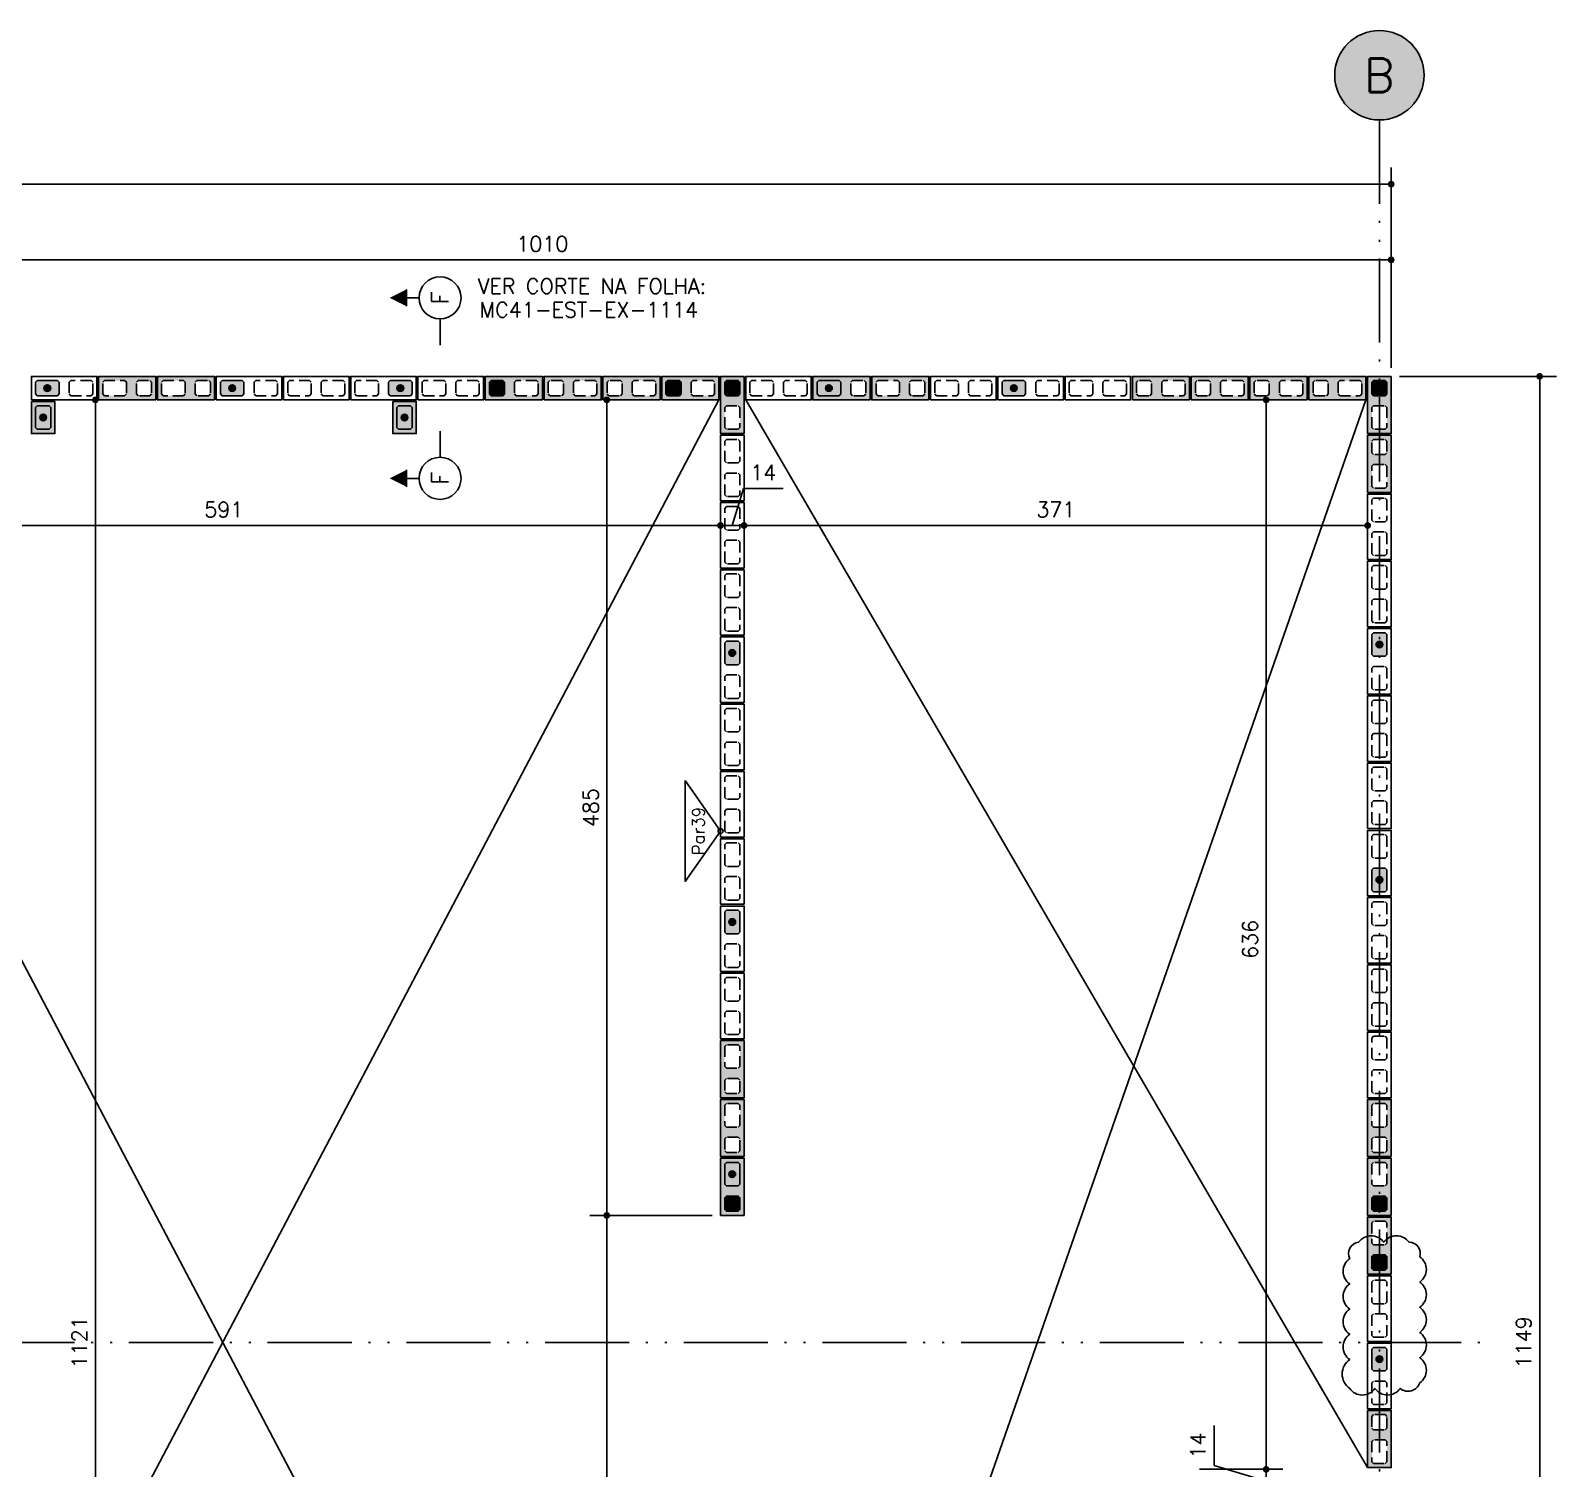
# Model space of a CAD drawing. Extents: x -14651 to 2572, y -4567 to 5191.
# Drawn here: x 1664 to 2572, y 4336 to 5191 of the extents above; entities that cross this region are included whole.
import ezdxf
from ezdxf.enums import TextEntityAlignment as Align

# ---------------------------------------------------------------- set-up
doc = ezdxf.new("R2010")
doc.units = 0
doc.header["$LTSCALE"] = 25
doc.linetypes.add('DASHED2', pattern=[0.375, 0.25, -0.125])
doc.linetypes.add('ESTILO_TQS_0004', pattern=[3.3, 2, -0.4, 0.05, -0.4, 0.05, -0.4])
for name, color, linetype in [('213', 252, 'Continuous'), ('241', 2, 'Continuous'), ('247', 50, 'Continuous'), ('248', 100, 'Continuous'), ('Arranque', 14, 'Continuous'), ('COTA', 1, 'Continuous'), ('EIXOS', 1, 'ESTILO_TQS_0004'), ('FERRO', 5, 'Continuous'), ('H4', 254, 'Continuous'), ('IND-EIXOS', 2, 'Continuous'), ('LINHA-FINA', 1, 'Continuous'), ('Linha_media', 4, 'Continuous'), ('PENA_6', 6, 'Continuous'), ('T1', 2, 'Continuous'), ('TEXT-EIXOS', 3, 'Continuous')]:
    doc.layers.add(name, color=color, linetype=linetype)
doc.styles.add('COTA', font='romans.shx')
doc.styles.add('ROMANS', font='ROMANS')
doc.styles.get("Standard").update_dxf_attribs({"font": 'romans.shx'})
doc.styles.add('Texto1', font='romans.shx', dxfattribs={"height": 9})
doc.dimstyles.new('forma', dxfattribs={"dimscale": 5, "dimtxt": 1.8, "dimasz": 0.8, "dimexe": 2, "dimexo": 1, "dimgap": 1, "dimtad": 1, "dimdec": 1, "dimzin": 9, "dimtxsty": 'COTA', "dimblk1": 'DOT', "dimblk2": 'DOT', "dimsah": 1, "dimcen": 0, "dimdle": 1, "dimclrd": 256, "dimclre": 256, "dimclrt": 2, "dimadec": 0, "dimazin": 0, "dimtfac": 1, "dimtdec": 0, "dimtmove": 0, "dimatfit": 3, "dimfxl": 1, "dimtolj": 1, "dimtzin": 0, "dimarcsym": 0})

# ---------------------------------------------------------------- blocks, each defined once
blk = doc.blocks.new('P4015', base_point=(5842102.11612, -8124149.02973))
blk.add_lwpolyline([(5842082.61612, -8124156.02973), (5842121.61612, -8124156.02973), (5842121.61612, -8124142.02973), (5842082.61612, -8124142.02973), (5842082.61612, -8124156.02973)])
at = {"color": 1, "linetype": 'DASHED2'}
for points in [[(5842085.11612, -8124152.52973), (5842086.11612, -8124153.52973), (5842098.11612, -8124153.52973), (5842099.11612, -8124152.52973), (5842099.11612, -8124145.52973), (5842098.11612, -8124144.52973), (5842086.11612, -8124144.52973), (5842085.11612, -8124145.52973), (5842085.11612, -8124152.52973)], [(5842105.11612, -8124152.52973), (5842106.11612, -8124153.52973), (5842118.11612, -8124153.52973), (5842119.11612, -8124152.52973), (5842119.11612, -8124145.52973), (5842118.11612, -8124144.52973), (5842106.11612, -8124144.52973), (5842105.11612, -8124145.52973), (5842105.11612, -8124152.52973)]]:
    blk.add_lwpolyline(points, dxfattribs=at)
blk = doc.blocks.new('P3515')
at = {"layer": '248'}
h = blk.add_hatch(color=100, dxfattribs=at)
h.paths.add_polyline_path([(17, 7), (-17, 7), (-17, -7), (17, -7)])
h.paths.add_polyline_path([(-5.5, -3.5), (-6.5, -4.5), (-13.5, -4.5), (-14.5, -3.5), (-14.5, 3.5), (-13.5, 4.5), (-6.5, 4.5), (-5.5, 3.5)], flags=16)
h.paths.add_polyline_path([(0.5, 3.5), (1.5, 4.5), (13.5, 4.5), (14.5, 3.5), (14.5, -3.5), (13.5, -4.5), (1.5, -4.5), (0.5, -3.5)], flags=16)
blk.add_lwpolyline([(-17, -7), (17, -7), (17, 7), (-17, 7), (-17, -7)])
at = {"color": 1, "linetype": 'DASHED2'}
for points in [[(-14.5, -3.5), (-13.5, -4.5), (-6.5, -4.5), (-5.5, -3.5), (-5.5, 3.5), (-6.5, 4.5), (-13.5, 4.5), (-14.5, 3.5), (-14.5, -3.5)], [(0.5, -3.5), (1.5, -4.5), (13.5, -4.5), (14.5, -3.5), (14.5, 3.5), (13.5, 4.5), (1.5, 4.5), (0.5, 3.5), (0.5, -3.5)]]:
    blk.add_lwpolyline(points, dxfattribs=at)
blk = doc.blocks.new('P2015')
at = {"layer": '247'}
h = blk.add_hatch(color=50, dxfattribs=at)
h.paths.add_polyline_path([(9.5, 7), (-9.5, 7), (-9.5, -7), (9.5, -7)])
h.paths.add_polyline_path([(6, -4.5), (-6, -4.5), (-7, -3.5), (-7, 3.5), (-6, 4.5), (6, 4.5), (7, 3.5), (7, -3.5)], flags=16)
blk.add_lwpolyline([(-9.5, -7), (9.5, -7), (9.5, 7), (-9.5, 7), (-9.5, -7)])
at = {"color": 1, "linetype": 'DASHED2'}
blk.add_lwpolyline([(-7, -3.5), (-6, -4.5), (6, -4.5), (7, -3.5), (7, 3.5), (6, 4.5), (-6, 4.5), (-7, 3.5), (-7, -3.5)], dxfattribs=at)
blk = doc.blocks.new('GR-1409')
at = {"layer": '213'}
h = blk.add_hatch(color=256, dxfattribs=at)
h.paths.add_polyline_path([(-6, 4.5), (-7, 3.5), (-7, -3.5), (-6, -4.5), (6, -4.5), (7, -3.5), (7, 3.5), (6, 4.5)])
h.paths.add_polyline_path([(-2, 0, 1), (2, 0, 1)], flags=16)
at = {"layer": 'Arranque'}
blk.add_hatch(color=256, dxfattribs=at).paths.add_polyline_path([(-2, 0, 1), (2, 0, 1)])
at = {"layer": '213'}
blk.add_lwpolyline([(-7, 3.5), (-6, 4.5), (6, 4.5), (7, 3.5), (7, -3.5), (6, -4.5), (-6, -4.5), (-7, -3.5), (-7, 3.5)], dxfattribs=at)
at = {"layer": 'FERRO', "linetype": 'Continuous'}
blk.add_circle((0, 0), 2, dxfattribs=at)
blk = doc.blocks.new('GR-0909')
at = {"layer": '213'}
h = blk.add_hatch(color=256, dxfattribs=at)
h.paths.add_polyline_path([(3.5, -4.5), (4.5, -3.5), (4.500001, 3.5), (3.500001, 4.5), (-3.499999, 4.5), (-4.499999, 3.5), (-4.5, -3.5), (-3.5, -4.5)])
h.paths.add_polyline_path([(-2, 0, -1), (2, 0, -1)], flags=16)
at = {"layer": 'Arranque'}
blk.add_hatch(color=256, dxfattribs=at).paths.add_polyline_path([(2, 0, 1), (-2, 0, 1)])
at = {"layer": '213'}
blk.add_lwpolyline([(3.500001, 4.5), (4.500001, 3.5), (4.5, -3.5), (3.5, -4.5), (-3.5, -4.5), (-4.5, -3.5), (-4.499999, 3.5), (-3.499999, 4.5), (3.500001, 4.5)], dxfattribs=at)
at = {"layer": 'FERRO', "linetype": 'Continuous'}
blk.add_circle((0, 0), 2, dxfattribs=at)
blk = doc.blocks.new('seção_dir')
at = {"layer": 'Linha_media'}
for p, q in [((-1, 4), (1, 4)), ((0, 2.5), (0, 4)), ((-5.62, 0), (-2.5, 0))]:
    blk.add_line(p, q, dxfattribs=at)
blk.add_circle((0, 0), 2.5, dxfattribs=at)
blk.add_solid([(-1, 4), (0, 6), (1, 4)], dxfattribs=at)
blk = doc.blocks.new('atrib_seção')
at = {"layer": 'Linha_media', "style": 'ROMANS'}
blk.add_attdef('X', text='', height=2, dxfattribs=at).set_placement((0, 0), align=Align.MIDDLE)
blk = doc.blocks.new('A$C84a07bde')
at = {"layer": 'H4'}
h = blk.add_hatch(color=256, dxfattribs=at)
edge = h.paths.add_edge_path()
edge.add_arc((2776.14, -214.93), 26.59, 0, 360)
at = {"layer": 'EIXOS'}
for p, q in [((2776.14, -241.46), (2776.14, -1700.03)), ((299.72, -968.49), (2840.43, -968.49))]:
    blk.add_line(p, q, dxfattribs=at)
at = {"layer": 'IND-EIXOS'}
blk.add_circle((2776.14, -214.93), 26.59, dxfattribs=at)
at = {"layer": 'TEXT-EIXOS'}
blk.add_text('B', height=20, dxfattribs=at).set_placement((2776.03, -214.93), align=Align.MIDDLE_CENTER)
blk = doc.blocks.new('_IDNPAR_2')
at = {"color": 3}
blk.add_lwpolyline([(1, -0.7), (0, 0), (-1, -0.7)], close=True, dxfattribs=at)
blk.add_circle((0, 0), 0.05, dxfattribs=at)
at = {"layer": '247', "color": 2, "style": 'COTA', "flags": 8}
blk.add_attdef('ID', text='', height=0.24, dxfattribs=at).set_placement((0, -0.438), align=Align.MIDDLE_CENTER)
blk = doc.blocks.new('_Dot')
at = {"color": 0, "linetype": 'ByBlock', "lineweight": -2}
blk.add_line((-0.5, 0), (-1, 0), dxfattribs=at)
at = {"color": 0, "linetype": 'ByBlock', "const_width": 0.5}
blk.add_lwpolyline([(-0.25, 0, 1), (0.25, 0, 1)], format="xyb", close=True, dxfattribs=at)
blk = doc.blocks.new('*D76')
at = {"layer": 'COTA', "lineweight": -2, "transparency": 16777216}
for p, q in [((1463.52, 4990.4), (1463.52, 5064.69)), ((2473.52, 4990.4), (2473.52, 5064.69)), ((1467.52, 5054.69), (2469.52, 5054.69))]:
    blk.add_line(p, q, dxfattribs=at)
at = {"layer": 'Defpoints', "color": 0, "transparency": 16777216}
for p in [(2473.52, 5054.69), (1463.52, 4985.4), (2473.52, 4985.4)]:
    blk.add_point(p, dxfattribs=at)
at = {"layer": 'COTA', "lineweight": -2, "transparency": 16777216, "xscale": 4, "yscale": 4, "zscale": 4, "rotation": 180}
blk.add_blockref('_Dot', (1463.52, 5054.69), dxfattribs=at)
at = {"layer": 'COTA', "lineweight": -2, "transparency": 16777216, "xscale": 4, "yscale": 4, "zscale": 4}
blk.add_blockref('_Dot', (2473.52, 5054.69), dxfattribs=at)
at = {"layer": 'COTA', "color": 2, "transparency": 16777216, "insert": (1968.52, 5064.19), "char_height": 9, "attachment_point": 5, "style": 'COTA'}
blk.add_mtext('\\A1;1010 ', dxfattribs=at)
blk = doc.blocks.new('*D100')
at = {"layer": 'COTA', "lineweight": -2, "transparency": 16777216}
for p, q in [((449.52, 4990.4), (449.52, 5109.68)), ((2473.52, 4990.4), (2473.52, 5109.68)), ((453.52, 5099.68), (2469.52, 5099.68))]:
    blk.add_line(p, q, dxfattribs=at)
at = {"layer": 'Defpoints', "color": 0, "transparency": 16777216}
for p in [(2473.52, 5099.68), (449.52, 4985.4), (2473.52, 4985.4)]:
    blk.add_point(p, dxfattribs=at)
at = {"layer": 'COTA', "lineweight": -2, "transparency": 16777216, "xscale": 4, "yscale": 4, "zscale": 4, "rotation": 180}
blk.add_blockref('_Dot', (449.52, 5099.68), dxfattribs=at)
at = {"layer": 'COTA', "lineweight": -2, "transparency": 16777216, "xscale": 4, "yscale": 4, "zscale": 4}
blk.add_blockref('_Dot', (2473.52, 5099.68), dxfattribs=at)
at = {"layer": 'COTA', "color": 2, "transparency": 16777216, "insert": (1461.52, 5109.18), "char_height": 9, "attachment_point": 5, "style": 'COTA'}
blk.add_mtext('\\A1;2024 ', dxfattribs=at)
blk = doc.blocks.new('*D105')
at = {"layer": 'COTA', "lineweight": -2, "transparency": 16777216}
for p, q in [((2478.52, 4985.4), (2571.86, 4985.4)), ((2561.86, 3840.42), (2561.86, 4981.4)), ((2478.52, 3836.42), (2571.86, 3836.42))]:
    blk.add_line(p, q, dxfattribs=at)
at = {"layer": 'Defpoints', "color": 0, "transparency": 16777216}
for p in [(2473.52, 4985.4), (2561.86, 4985.4), (2473.52, 3836.42)]:
    blk.add_point(p, dxfattribs=at)
at = {"layer": 'COTA', "lineweight": -2, "transparency": 16777216, "xscale": 4, "yscale": 4, "zscale": 4}
for p, rotation in [((2561.86, 4985.4), 90), ((2561.86, 3836.42), 270)]:
    blk.add_blockref('_Dot', p, dxfattribs=dict(at, rotation=rotation))
at = {"layer": 'COTA', "color": 2, "transparency": 16777216, "insert": (2552.36, 4410.91), "char_height": 9, "attachment_point": 5, "rotation": 90, "style": 'COTA'}
blk.add_mtext('\\A1;1149 ', dxfattribs=at)
blk = doc.blocks.new('*D112')
at = {"layer": 'COTA', "lineweight": -2, "transparency": 16777216}
for p, q in [((1483.52, 4901.69), (1483.52, 4906.69)), ((2074.52, 4895.9), (2074.52, 4906.69)), ((1487.52, 4896.69), (2070.52, 4896.69))]:
    blk.add_line(p, q, dxfattribs=at)
at = {"layer": 'Defpoints', "color": 0, "transparency": 16777216}
for p in [(1483.52, 4896.69), (2074.52, 4896.69), (2074.52, 4890.9)]:
    blk.add_point(p, dxfattribs=at)
at = {"layer": 'COTA', "lineweight": -2, "transparency": 16777216, "xscale": 4, "yscale": 4, "zscale": 4, "rotation": 180}
blk.add_blockref('_Dot', (1483.52, 4896.69), dxfattribs=at)
at = {"layer": 'COTA', "lineweight": -2, "transparency": 16777216, "xscale": 4, "yscale": 4, "zscale": 4}
blk.add_blockref('_Dot', (2074.52, 4896.69), dxfattribs=at)
at = {"layer": 'COTA', "color": 2, "transparency": 16777216, "insert": (1779.02, 4906.19), "char_height": 9, "attachment_point": 5, "style": 'COTA'}
blk.add_mtext('\\A1;591 ', dxfattribs=at)
blk = doc.blocks.new('*D113')
at = {"layer": 'COTA', "lineweight": -2, "transparency": 16777216}
for p, q in [((2081.52, 4896.69), (2088.12, 4918.69)), ((2088.12, 4918.69), (2111.83, 4918.69)), ((2074.52, 4895.9), (2074.52, 4906.69)), ((2088.52, 4895.9), (2088.52, 4906.69)), ((2070.52, 4896.69), (2066.52, 4896.69)), ((2074.52, 4896.69), (2088.52, 4896.69)), ((2074.52, 4896.69), (2088.52, 4896.69)), ((2092.52, 4896.69), (2096.52, 4896.69))]:
    blk.add_line(p, q, dxfattribs=at)
at = {"layer": 'Defpoints', "color": 0, "transparency": 16777216}
for p in [(2088.52, 4896.69), (2074.52, 4890.9), (2088.52, 4890.9)]:
    blk.add_point(p, dxfattribs=at)
at = {"layer": 'COTA', "lineweight": -2, "transparency": 16777216, "xscale": 4, "yscale": 4, "zscale": 4}
blk.add_blockref('_Dot', (2074.52, 4896.69), dxfattribs=at)
at = {"layer": 'COTA', "lineweight": -2, "transparency": 16777216, "xscale": 4, "yscale": 4, "zscale": 4, "rotation": 180}
blk.add_blockref('_Dot', (2088.52, 4896.69), dxfattribs=at)
at = {"layer": 'COTA', "color": 2, "transparency": 16777216, "insert": (2099.97, 4928.19), "char_height": 9, "attachment_point": 5, "style": 'COTA'}
blk.add_mtext('\\A1;14 ', dxfattribs=at)
blk = doc.blocks.new('*D114')
at = {"layer": 'COTA', "lineweight": -2, "transparency": 16777216}
for p, q in [((2088.52, 4895.9), (2088.52, 4906.69)), ((2459.52, 4890.36), (2459.52, 4906.69)), ((2092.52, 4896.69), (2455.52, 4896.69))]:
    blk.add_line(p, q, dxfattribs=at)
at = {"layer": 'Defpoints', "color": 0, "transparency": 16777216}
for p in [(2459.52, 4896.69), (2088.52, 4890.9), (2459.52, 4885.36)]:
    blk.add_point(p, dxfattribs=at)
at = {"layer": 'COTA', "lineweight": -2, "transparency": 16777216, "xscale": 4, "yscale": 4, "zscale": 4, "rotation": 180}
blk.add_blockref('_Dot', (2088.52, 4896.69), dxfattribs=at)
at = {"layer": 'COTA', "lineweight": -2, "transparency": 16777216, "xscale": 4, "yscale": 4, "zscale": 4}
blk.add_blockref('_Dot', (2459.52, 4896.69), dxfattribs=at)
at = {"layer": 'COTA', "color": 2, "transparency": 16777216, "insert": (2274.02, 4906.19), "char_height": 9, "attachment_point": 5, "style": 'COTA'}
blk.add_mtext('\\A1;371 ', dxfattribs=at)
blk = doc.blocks.new('*D154')
at = {"layer": 'COTA', "lineweight": -2, "transparency": 16777216}
for p, q in [((1693.71, 4971.4), (1712.61, 4971.4)), ((1702.61, 4967.4), (1702.61, 3854.4)), ((1699.52, 3850.4), (1692.61, 3850.4))]:
    blk.add_line(p, q, dxfattribs=at)
at = {"layer": 'Defpoints', "color": 0, "transparency": 16777216}
for p in [(1688.71, 4971.4), (1702.61, 3850.4), (1704.52, 3850.4)]:
    blk.add_point(p, dxfattribs=at)
at = {"layer": 'COTA', "lineweight": -2, "transparency": 16777216, "xscale": 4, "yscale": 4, "zscale": 4}
for p, rotation in [((1702.61, 4971.4), 90), ((1702.61, 3850.4), 270)]:
    blk.add_blockref('_Dot', p, dxfattribs=dict(at, rotation=rotation))
at = {"layer": 'COTA', "color": 2, "transparency": 16777216, "insert": (1693.11, 4410.9), "char_height": 9, "attachment_point": 5, "rotation": 90, "style": 'COTA'}
blk.add_mtext('\\A1;1121 ', dxfattribs=at)
blk = doc.blocks.new('*D155')
at = {"layer": 'COTA', "lineweight": -2, "transparency": 16777216}
for p, q in [((2006.86, 4967.4), (2006.86, 4490.4)), ((2008.52, 4971.4), (2016.86, 4971.4)), ((2069.52, 4486.4), (1996.86, 4486.4))]:
    blk.add_line(p, q, dxfattribs=at)
at = {"layer": 'Defpoints', "color": 0, "transparency": 16777216}
for p in [(2003.52, 4971.4), (2006.86, 4486.4), (2074.52, 4486.4)]:
    blk.add_point(p, dxfattribs=at)
at = {"layer": 'COTA', "lineweight": -2, "transparency": 16777216, "xscale": 4, "yscale": 4, "zscale": 4}
for p, rotation in [((2006.86, 4971.4), 90), ((2006.86, 4486.4), 270)]:
    blk.add_blockref('_Dot', p, dxfattribs=dict(at, rotation=rotation))
at = {"layer": 'COTA', "color": 2, "transparency": 16777216, "insert": (1997.36, 4728.9), "char_height": 9, "attachment_point": 5, "rotation": 90, "style": 'COTA'}
blk.add_mtext('\\A1;485 ', dxfattribs=at)
blk = doc.blocks.new('*D156')
at = {"layer": 'COTA', "lineweight": -2, "transparency": 16777216}
for p, q in [((2069.52, 4486.4), (1996.86, 4486.4)), ((2006.86, 4482.4), (2006.86, 4114.4)), ((2069.52, 4110.4), (1996.86, 4110.4))]:
    blk.add_line(p, q, dxfattribs=at)
at = {"layer": 'Defpoints', "color": 0, "transparency": 16777216}
for p in [(2074.52, 4486.4), (2006.86, 4110.4), (2074.52, 4110.4)]:
    blk.add_point(p, dxfattribs=at)
at = {"layer": 'COTA', "lineweight": -2, "transparency": 16777216, "xscale": 4, "yscale": 4, "zscale": 4}
for p, rotation in [((2006.86, 4486.4), 90), ((2006.86, 4110.4), 270)]:
    blk.add_blockref('_Dot', p, dxfattribs=dict(at, rotation=rotation))
at = {"layer": 'COTA', "color": 2, "transparency": 16777216, "insert": (1997.36, 4298.4), "char_height": 9, "attachment_point": 5, "rotation": 90, "style": 'COTA'}
blk.add_mtext('\\A1;376 ', dxfattribs=at)
blk = doc.blocks.new('*D158')
at = {"layer": 'COTA', "lineweight": -2, "transparency": 16777216}
for p, q in [((2359.52, 4971.4), (2409.11, 4971.4)), ((2399.11, 4967.4), (2399.11, 4339.4)), ((2359.52, 4335.4), (2409.11, 4335.4))]:
    blk.add_line(p, q, dxfattribs=at)
at = {"layer": 'Defpoints', "color": 0, "transparency": 16777216}
for p in [(2354.52, 4971.4), (2354.52, 4335.4), (2399.11, 4335.4)]:
    blk.add_point(p, dxfattribs=at)
at = {"layer": 'COTA', "lineweight": -2, "transparency": 16777216, "xscale": 4, "yscale": 4, "zscale": 4}
for p, rotation in [((2399.11, 4971.4), 90), ((2399.11, 4335.4), 270)]:
    blk.add_blockref('_Dot', p, dxfattribs=dict(at, rotation=rotation))
at = {"layer": 'COTA', "color": 2, "transparency": 16777216, "insert": (2389.61, 4650.58), "char_height": 9, "attachment_point": 5, "rotation": 90, "style": 'COTA'}
blk.add_mtext('\\A1;636 ', dxfattribs=at)
blk = doc.blocks.new('*D159')
at = {"layer": 'COTA', "lineweight": -2, "transparency": 16777216}
for p, q in [((2368.11, 4337.7), (2368.11, 4361.42)), ((2399.11, 4339.4), (2399.11, 4343.4)), ((2359.52, 4335.4), (2409.11, 4335.4)), ((2399.11, 4328.4), (2368.11, 4337.7)), ((2399.11, 4335.4), (2399.11, 4321.4)), ((2399.11, 4335.4), (2399.11, 4321.4)), ((2395.47, 4321.4), (2389.11, 4321.4)), ((2399.11, 4317.4), (2399.11, 4313.4))]:
    blk.add_line(p, q, dxfattribs=at)
at = {"layer": 'Defpoints', "color": 0, "transparency": 16777216}
for p in [(2354.52, 4335.4), (2399.11, 4321.4), (2400.47, 4321.4)]:
    blk.add_point(p, dxfattribs=at)
at = {"layer": 'COTA', "lineweight": -2, "transparency": 16777216, "xscale": 4, "yscale": 4, "zscale": 4}
for p, rotation in [((2399.11, 4335.4), 270), ((2399.11, 4321.4), 90)]:
    blk.add_blockref('_Dot', p, dxfattribs=dict(at, rotation=rotation))
at = {"layer": 'COTA', "color": 2, "transparency": 16777216, "insert": (2358.61, 4349.56), "char_height": 9, "attachment_point": 5, "rotation": 90, "style": 'COTA'}
blk.add_mtext('\\A1;14 ', dxfattribs=at)

msp = doc.modelspace()

# ---------------------------------------------------------------- linework, layer by layer
at = {"layer": 'LINHA-FINA'}
for points in [[(1483.52, 3851.4), (2073.52, 4971.4)], [(1483.52, 4970.4), (2073.52, 3850.4)], [(2088.52, 3910.4), (2458.52, 4971.4)], [(2089.52, 4971.4), (2459.52, 4336.4)]]:
    msp.add_lwpolyline(points, dxfattribs=at)
at = {"layer": 'PENA_6'}
msp.add_lwpolyline([(2448.85, 4383.47, 0.520567), (2463.85, 4383.47, 0.520567), (2478.85, 4383.47, 0.520567), (2490.53, 4386.79, 0.520567), (2490.53, 4401.79, 0.520567), (2490.53, 4416.79, 0.520567), (2490.53, 4431.79, 0.520567), (2490.53, 4446.79, 0.520567), (2490.53, 4461.79, 0.520567), (2484.14, 4470.4, 0.520567), (2469.14, 4470.4, 0.520567), (2454.14, 4470.4, 0.520567), (2448.85, 4460.7, 0.520567), (2448.85, 4445.7, 0.520567), (2448.85, 4430.7, 0.520567), (2448.85, 4415.7, 0.520567), (2448.85, 4400.7, 0.520567)], format="xyb", close=True, dxfattribs=at)

# ---------------------------------------------------------------- block references
for name, p in [('GR-1409', (1674.02, 4978.4)), ('GR-1409', (1784.02, 4978.4)), ('GR-1409', (1884.02, 4978.4)), ('GR-0909', (1941.52, 4978.4)), ('GR-0909', (2046.52, 4978.4)), ('GR-0909', (2081.52, 4978.4)), ('GR-1409', (2139.02, 4978.4)), ('GR-1409', (2249.02, 4978.4)), ('GR-0909', (2466.52, 4978.4))]:
    msp.add_blockref(name, p)
at = {"rotation": 90}
for p in [(1671.52, 4960.9), (1886.52, 4960.9)]:
    msp.add_blockref('GR-1409', p, dxfattribs=at)
at = {"xscale": -1}
for name, p, rotation in [('GR-1409', (2466.52, 4825.9), 90.00000000000311), ('GR-1409', (2081.52, 4820.9), 90.00000000000311), ('GR-1409', (2466.52, 4685.9), 90.00000000000311), ('GR-1409', (2081.52, 4660.9), 90.00000000000311), ('GR-1409', (2081.52, 4510.9), 90.00000000000311), ('GR-0909', (2081.52, 4493.4), 180), ('GR-0909', (2466.52, 4493.4), 180), ('GR-0909', (2466.52, 4458.4), 180), ('GR-1409', (2466.52, 4400.9), 90.00000000000311)]:
    msp.add_blockref(name, p, dxfattribs=dict(at, rotation=rotation))
at = {"layer": '241'}
for name, p in [('P4015', (1684.02, 4978.4)), ('P4015', (1794.02, 4978.4)), ('P4015', (1834.02, 4978.4)), ('P4015', (1874.02, 4978.4)), ('P4015', (1914.02, 4978.4)), ('P3515', (1951.52, 4978.4)), ('P3515', (1986.52, 4978.4)), ('P3515', (2021.52, 4978.4)), ('P3515', (2056.52, 4978.4)), ('P4015', (2109.02, 4978.4)), ('P4015', (2219.02, 4978.4)), ('P4015', (2259.02, 4978.4)), ('P4015', (2299.02, 4978.4)), ('P3515', (2336.52, 4978.4)), ('P3515', (2371.52, 4978.4)), ('P3515', (2406.52, 4978.4)), ('P3515', (2441.52, 4978.4))]:
    msp.add_blockref(name, p, dxfattribs=at)
at = {"layer": '241', "xscale": -1}
for p in [(1721.52, 4978.4), (1756.52, 4978.4), (2146.52, 4978.4), (2181.52, 4978.4)]:
    msp.add_blockref('P3515', p, dxfattribs=at)
for name, p, rotation in [('P3515', (2081.52, 4968.4), 90), ('P3515', (2466.52, 4968.4), 90), ('P4015', (2081.52, 4930.9), 270), ('P3515', (2466.52, 4933.4), 90), ('P4015', (2466.52, 4895.9), 270), ('P4015', (2081.52, 4890.9), 270), ('P4015', (2466.52, 4855.9), 270), ('P4015', (2081.52, 4850.9), 270), ('P4015', (2081.52, 4810.9), 270), ('P4015', (2466.52, 4815.9), 270), ('P4015', (2466.52, 4775.9), 270), ('P4015', (2081.52, 4770.9), 270), ('P4015', (2081.52, 4730.9), 270), ('P4015', (2466.52, 4735.9), 270), ('P4015', (2466.52, 4695.9), 270), ('P4015', (2081.52, 4690.9), 270), ('P4015', (2466.52, 4655.9), 270), ('P4015', (2081.52, 4650.9), 270), ('P4015', (2081.52, 4610.9), 270), ('P4015', (2466.52, 4615.9), 270), ('P4015', (2466.52, 4575.9), 270)]:
    msp.add_blockref(name, p, dxfattribs=dict(at, rotation=rotation))
at = {"layer": '241'}
for name, p, rotation in [('P2015', (1671.52, 4960.9), 270.0000000000009), ('P2015', (1886.52, 4960.9), 270.0000000000009), ('P3515', (2081.52, 4573.4), 90), ('P3515', (2081.52, 4538.4), 90), ('P3515', (2466.52, 4538.4), 90.00000000000001), ('P3515', (2081.52, 4503.4), 90), ('P3515', (2466.52, 4503.4), 90.00000000000001), ('P3515', (2466.52, 4468.4), 90.00000000000001), ('P4015', (2466.52, 4430.9), 270), ('P4015', (2466.52, 4390.9), 270), ('P3515', (2466.52, 4353.4), 270)]:
    msp.add_blockref(name, p, dxfattribs=dict(at, rotation=rotation))
at = {"layer": '247', "linetype": 'Continuous'}
ref = msp.add_blockref('_IDNPAR_2', (2074.52, 4714.99), dxfattribs=dict(at, xscale=-30, yscale=30, zscale=30, rotation=270))
ref.add_attrib('ID', 'Par39', dxfattribs={"color": 2, "height": 7.2, "rotation": 90, "style": 'COTA', "flags": 8}).set_placement((2061.37, 4714.99), align=Align.MIDDLE_CENTER)
at = {"layer": 'COTA'}
msp.add_blockref('A$C84a07bde', (-309.62, 5379.39), dxfattribs=at)
at = {"layer": 'PENA_6', "yscale": 5, "zscale": 5, "rotation": 90}
for p, xscale in [((1907.67, 5032.06), 5), ((1907.67, 4924.74), -5)]:
    msp.add_blockref('seção_dir', p, dxfattribs=dict(at, xscale=xscale))
at = {"layer": 'PENA_6', "xscale": 5, "yscale": 5, "zscale": 5, "rotation": 90}
msp.add_blockref('atrib_seção', (1907.67, 5032.06), dxfattribs=at).add_auto_attribs({'X': 'F'})
at = {"layer": 'PENA_6'}
ref = msp.add_blockref('atrib_seção', (1907.67, 4924.74), dxfattribs=dict(at, xscale=-5, yscale=5, zscale=5, rotation=90))
ref.add_attrib('X', 'F', dxfattribs={"layer": 'Linha_media', "height": 10, "rotation": 90, "style": 'ROMANS'}).set_placement((1907.67, 4924.74), align=Align.MIDDLE)

# ---------------------------------------------------------------- texts
at = {"layer": 'T1', "style": 'Texto1'}
for s, p in [('VER CORTE NA FOLHA: ', (1930.2, 5034.54)), ('MC41-EST-EX-1114', (1931.24, 5020.47))]:
    msp.add_text(s, height=9, dxfattribs=at).set_placement(p)

# ---------------------------------------------------------------- dimensions: what is measured, and where the dimension line sits
at = {"layer": 'COTA'}
for base, p1, p2, override, picture, middle in [((2473.52, 5099.68), (449.52, 4985.4), (2473.52, 4985.4), {"dimpost": ' '}, '*D100', (1461.52, 5109.18)), ((2473.52, 5054.69), (1463.52, 4985.4), (2473.52, 4985.4), {"dimpost": ' ', "dimtmove": 1}, '*D76', (1968.52, 5064.19)), ((2088.52, 4896.69), (2074.52, 4890.9), (2088.52, 4890.9), {"dimpost": ' ', "dimtmove": 1}, '*D113', (2093.12, 4928.19)), ((2074.52, 4896.69), (1483.52, 4896.69), (2074.52, 4890.9), {"dimpost": ' ', "dimtmove": 1}, '*D112', (1779.02, 4906.19)), ((2459.52, 4896.69), (2088.52, 4890.9), (2459.52, 4885.36), {"dimpost": ' ', "dimtmove": 1}, '*D114', (2274.02, 4906.19))]:
    dim = msp.add_linear_dim(base=base, p1=p1, p2=p2, dimstyle='forma', override=override, dxfattribs=at)
    dim.commit()
    dim.dimension.update_dxf_attribs({"geometry": picture, "text_midpoint": middle})
for base, p1, p2, override, picture, middle in [((2561.86, 4985.4), (2473.52, 3836.42), (2473.52, 4985.4), {"dimpost": ' '}, '*D105', (2552.36, 4410.91)), ((1702.61, 3850.4), (1688.71, 4971.4), (1704.52, 3850.4), {"dimpost": ' '}, '*D154', (1693.11, 4410.9)), ((2006.86, 4486.4), (2003.52, 4971.4), (2074.52, 4486.4), {"dimpost": ' '}, '*D155', (1997.36, 4728.9)), ((2006.86, 4110.4), (2074.52, 4486.4), (2074.52, 4110.4), {"dimpost": ' ', "dimtmove": 1}, '*D156', (1997.36, 4298.4)), ((2399.11, 4321.4), (2354.52, 4335.4), (2400.47, 4321.4), {"dimpost": ' ', "dimtmove": 1}, '*D159', (2358.61, 4342.7))]:
    dim = msp.add_linear_dim(base=base, p1=p1, p2=p2, angle=90, dimstyle='forma', override=override, dxfattribs=at)
    dim.commit()
    dim.dimension.update_dxf_attribs({"geometry": picture, "text_midpoint": middle})
dim = msp.add_linear_dim(base=(2399.11, 4335.4), p1=(2354.52, 4971.4), p2=(2354.52, 4335.4), angle=90, dimstyle='forma', override={"dimpost": ' '}, dxfattribs=at)
dim.commit()
dim.dimension.update_dxf_attribs({"geometry": '*D158', "text_midpoint": (2399.11, 4650.58), "dimtype": 128})

doc.saveas('drawing.dxf')
